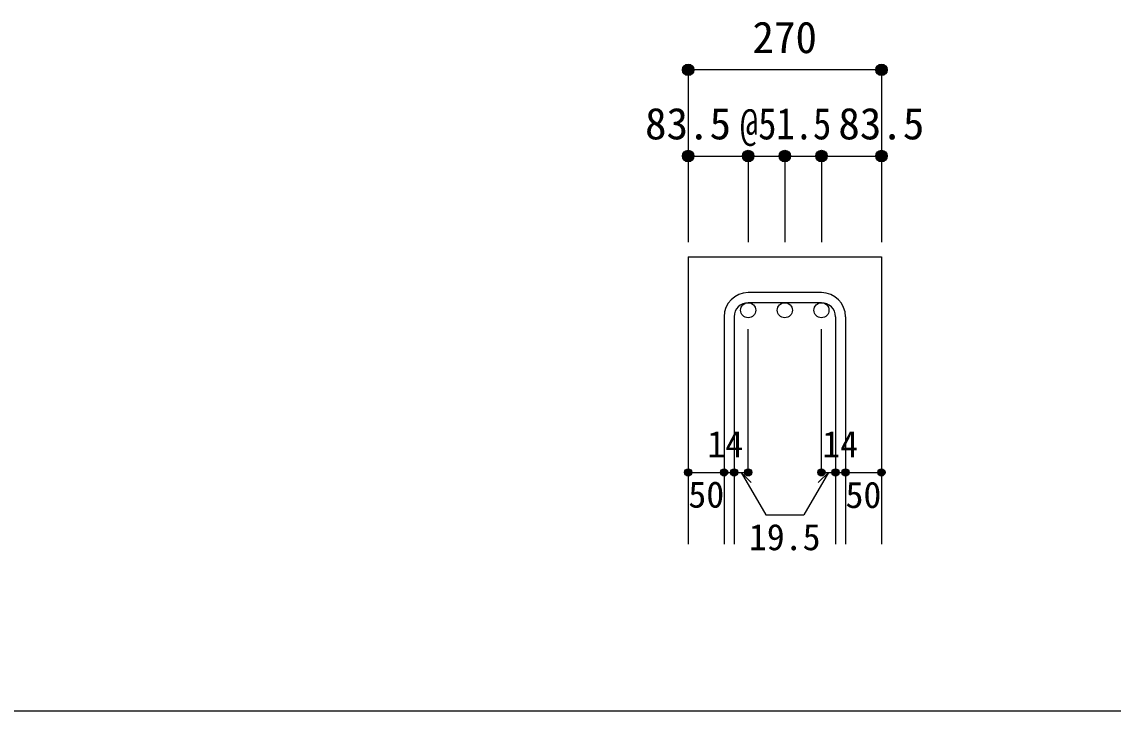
# Model space of a CAD drawing. Units: millimetres at full size, sheet at 1:20; details may follow other scales. Extents: x -3982 to 3969, y -2797 to 2801.
# Drawn here: x -694 to 825, y 2 to 961 of the extents above; entities that cross this region are included whole.
import ezdxf
from ezdxf.enums import TextEntityAlignment as Align

# ---------------------------------------------------------------- set-up
doc = ezdxf.new("R2010")
doc.units = ezdxf.units.MM
doc.header["$LTSCALE"] = 20
doc.header["$PDMODE"] = 32
doc.header["$PDSIZE"] = 10
for name, color, linetype in [('6-1_躯体線', 2, 'Continuous'), ('6-5_梁主筋', 7, 'Continuous'), ('6-6_S.T.P.', 7, 'Continuous'), ('6-D_寸法', 4, 'Continuous'), ('F-0_枠', 6, 'Continuous')]:
    doc.layers.add(name, color=color, linetype=linetype)
doc.styles.add('ＭＳ ゴシック', font='')
doc.styles.get('ＭＳ ゴシック').set_extended_font_data('MS Gothic')

msp = doc.modelspace()

# ---------------------------------------------------------------- linework, layer by layer
at = {"layer": '6-1_躯体線'}
for p, q in [((233.79, 634.12), (233.79, 234.12)), ((233.79, 634.12), (502.79, 634.12)), ((502.79, 634.12), (502.79, 234.12))]:
    msp.add_line(p, q, dxfattribs=at)
at = {"layer": '6-5_梁主筋', "color": 3}
for centre in [(317.29, 559.62), (368.29, 559.62), (419.29, 559.62)]:
    msp.add_circle(centre, 10.5, dxfattribs=at)
at = {"layer": '6-6_S.T.P.'}
for p, q in [((419.29, 584.12), (317.29, 584.12)), ((419.29, 570.12), (317.29, 570.12)), ((283.79, 550.62), (283.79, 234.12)), ((297.79, 550.62), (297.79, 234.12)), ((438.79, 550.62), (438.79, 234.12)), ((452.79, 550.62), (452.79, 234.12))]:
    msp.add_line(p, q, dxfattribs=at)
for centre, radius, start, end in [((317.29, 550.62), 33.5, 90, 180), ((419.29, 550.62), 33.5, 0, 90), ((317.29, 550.62), 19.5, 90, 180), ((419.29, 550.62), 19.5, 0, 90)]:
    msp.add_arc(centre, radius, start, end, dxfattribs=at)
at = {"layer": '6-D_寸法'}
for p, q in [((502.79, 894.12), (233.79, 894.12)), ((233.79, 894.12), (233.79, 774.12)), ((502.79, 894.12), (502.79, 774.12)), ((233.79, 774.12), (317.29, 774.12)), ((233.79, 774.12), (233.79, 654.12)), ((317.29, 774.12), (317.29, 654.12)), ((317.29, 774.12), (368.29, 774.12)), ((368.29, 774.12), (368.29, 654.12)), ((368.29, 774.12), (419.29, 774.12)), ((419.29, 774.12), (419.29, 654.12)), ((419.29, 774.12), (502.79, 774.12)), ((502.79, 774.12), (502.79, 654.12)), ((317.29, 334.12), (317.29, 533.45)), ((419.29, 334.12), (419.29, 533.45)), ((233.79, 334.12), (283.79, 334.12)), ((283.79, 334.12), (317.29, 334.12)), ((307.54, 334.12), (321.68, 319.98)), ((307.54, 334.12), (341.76, 274.85)), ((429.04, 334.12), (394.82, 274.85)), ((429.04, 334.12), (414.9, 319.98)), ((419.29, 334.12), (502.79, 334.12)), ((438.79, 334.12), (452.79, 334.12)), ((341.76, 274.85), (394.82, 274.85))]:
    msp.add_line(p, q, dxfattribs=at)
msp.add_lwpolyline([(502.79, 894.12), (502.79, 774.12), (502.79, 654.12)], dxfattribs=at)
for centre, radius in [((233.79, 894.12), 8), ((233.79, 894.12), 7.2), ((233.79, 894.12), 6.4), ((233.79, 894.12), 5.6), ((233.79, 894.12), 4.8), ((233.79, 894.12), 4), ((233.79, 894.12), 3.2), ((233.79, 894.12), 2.4), ((502.79, 894.12), 8), ((502.79, 894.12), 7.2), ((502.79, 894.12), 6.4), ((502.79, 894.12), 5.6), ((502.79, 894.12), 4.8), ((502.79, 894.12), 4), ((502.79, 894.12), 3.2), ((502.79, 894.12), 2.4), ((233.79, 894.12), 1.6), ((233.79, 894.12), 0.8), ((502.79, 894.12), 1.6), ((502.79, 894.12), 0.8), ((233.79, 774.12), 8), ((233.79, 774.12), 7.2), ((233.79, 774.12), 6.4), ((233.79, 774.12), 5.6), ((233.79, 774.12), 4.8), ((233.79, 774.12), 4), ((233.79, 774.12), 3.2), ((233.79, 774.12), 2.4), ((233.79, 774.12), 1.6), ((233.79, 774.12), 0.8), ((317.29, 774.12), 8), ((317.29, 774.12), 7.2), ((317.29, 774.12), 6.4), ((317.29, 774.12), 5.6), ((317.29, 774.12), 4.8), ((317.29, 774.12), 4), ((317.29, 774.12), 3.2), ((317.29, 774.12), 2.4), ((317.29, 774.12), 1.6), ((317.29, 774.12), 0.8), ((368.29, 774.12), 8), ((368.29, 774.12), 7.2), ((368.29, 774.12), 6.4), ((368.29, 774.12), 5.6), ((368.29, 774.12), 4.8), ((368.29, 774.12), 4), ((368.29, 774.12), 3.2), ((368.29, 774.12), 2.4), ((368.29, 774.12), 1.6), ((368.29, 774.12), 0.8), ((419.29, 774.12), 8), ((419.29, 774.12), 7.2), ((419.29, 774.12), 6.4), ((419.29, 774.12), 5.6), ((419.29, 774.12), 4.8), ((419.29, 774.12), 4), ((419.29, 774.12), 3.2), ((419.29, 774.12), 2.4), ((419.29, 774.12), 1.6), ((419.29, 774.12), 0.8), ((502.79, 774.12), 8), ((502.79, 774.12), 7.2), ((502.79, 774.12), 6.4), ((502.79, 774.12), 5.6), ((502.79, 774.12), 4.8), ((502.79, 774.12), 4), ((502.79, 774.12), 3.2), ((502.79, 774.12), 2.4), ((502.79, 774.12), 1.6), ((502.79, 774.12), 0.8), ((233.79, 334.12), 4), ((233.79, 334.12), 3.6), ((233.79, 334.12), 3.2), ((233.79, 334.12), 2.8), ((233.79, 334.12), 2.4), ((233.79, 334.12), 2), ((233.79, 334.12), 1.6), ((233.79, 334.12), 1.2), ((233.79, 334.12), 0.8), ((233.79, 334.12), 0.4), ((283.79, 334.12), 4), ((283.79, 334.12), 3.6), ((283.79, 334.12), 3.2), ((283.79, 334.12), 2.8), ((283.79, 334.12), 2.4), ((283.79, 334.12), 2), ((283.79, 334.12), 1.6), ((283.79, 334.12), 1.2), ((283.79, 334.12), 0.8), ((283.79, 334.12), 0.4), ((297.79, 334.12), 4), ((297.79, 334.12), 3.6), ((297.79, 334.12), 3.2), ((297.79, 334.12), 2.8), ((297.79, 334.12), 2.4), ((297.79, 334.12), 2), ((297.79, 334.12), 1.6), ((297.79, 334.12), 1.2), ((297.79, 334.12), 0.8), ((297.79, 334.12), 0.4), ((317.29, 334.12), 4), ((317.29, 334.12), 3.6), ((317.29, 334.12), 3.2), ((317.29, 334.12), 2.8), ((317.29, 334.12), 2.4), ((317.29, 334.12), 2), ((317.29, 334.12), 1.6), ((317.29, 334.12), 1.2), ((317.29, 334.12), 0.8), ((317.29, 334.12), 0.4), ((419.29, 334.12), 4), ((419.29, 334.12), 3.6), ((419.29, 334.12), 3.2), ((419.29, 334.12), 2.8), ((419.29, 334.12), 2.4), ((419.29, 334.12), 2), ((419.29, 334.12), 1.6), ((419.29, 334.12), 1.2), ((419.29, 334.12), 0.8), ((419.29, 334.12), 0.4), ((438.79, 334.12), 4), ((438.79, 334.12), 3.6), ((438.79, 334.12), 3.2), ((438.79, 334.12), 2.8), ((438.79, 334.12), 2.4), ((438.79, 334.12), 2), ((438.79, 334.12), 1.6), ((438.79, 334.12), 1.2), ((438.79, 334.12), 0.8), ((438.79, 334.12), 0.4), ((452.79, 334.12), 4), ((452.79, 334.12), 3.6), ((452.79, 334.12), 3.2), ((452.79, 334.12), 2.8), ((452.79, 334.12), 2.4), ((452.79, 334.12), 2), ((452.79, 334.12), 1.6), ((452.79, 334.12), 1.2), ((452.79, 334.12), 0.8), ((452.79, 334.12), 0.4), ((502.79, 334.12), 4), ((502.79, 334.12), 3.6), ((502.79, 334.12), 3.2), ((502.79, 334.12), 2.8), ((502.79, 334.12), 2.4), ((502.79, 334.12), 2), ((502.79, 334.12), 1.6), ((502.79, 334.12), 1.2), ((502.79, 334.12), 0.8), ((502.79, 334.12), 0.4)]:
    msp.add_circle(centre, radius, dxfattribs=at)
at = {"layer": '6-D_寸法', "color": 7}
for p in [(233.79, 894.12), (502.79, 894.12), (233.79, 774.12), (317.29, 774.12), (368.29, 774.12), (419.29, 774.12), (502.79, 774.12), (233.79, 334.12), (283.79, 334.12), (297.79, 334.12), (317.29, 334.12), (419.29, 334.12), (438.79, 334.12), (452.79, 334.12), (502.79, 334.12)]:
    msp.add_point(p, dxfattribs=at)
at = {"layer": 'F-0_枠', "color": 2}
msp.add_line((2482.4, 1.97), (-3981.92, 1.97), dxfattribs=at)

# ---------------------------------------------------------------- texts
at = {"layer": '6-D_寸法', "style": 'ＭＳ ゴシック'}
for s, height, p in [('270', 43.99, (323.29, 904.12)), ('83.5', 43.99, (173.79, 784.12)), ('83.5', 43.99, (442.79, 784.12)), ('14', 36.66, (260.48, 344.2)), ('14', 36.66, (420.4, 344.12)), ('50', 36.66, (234.04, 274.03)), ('50', 36.66, (452.78, 273.57)), ('19.5', 36.66, (318.29, 214.85))]:
    msp.add_text(s, height=height, dxfattribs=at).set_placement(p, align=Align.BOTTOM_LEFT)
at = {"layer": '6-D_寸法', "style": 'ＭＳ ゴシック', "width": 0.85}
msp.add_text('@51.5', height=43.99, dxfattribs=at).set_placement((305.79, 784.12), align=Align.BOTTOM_LEFT)

doc.saveas('drawing.dxf')
